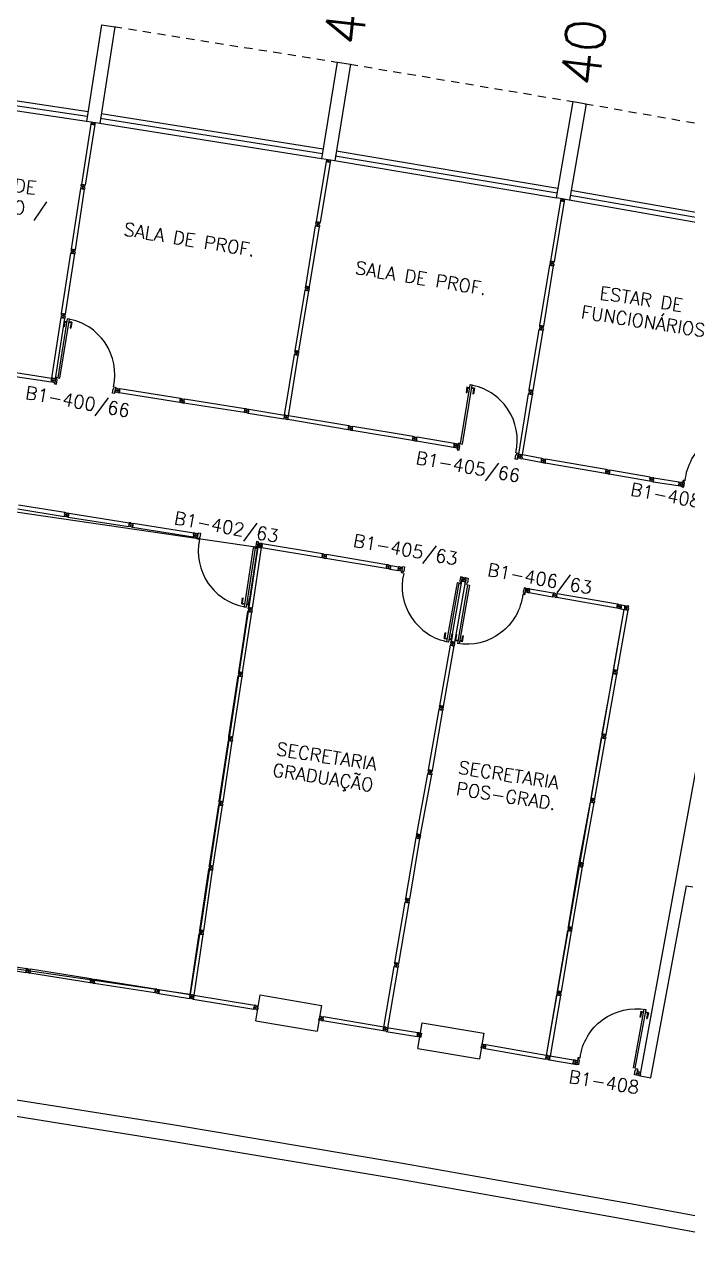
# Model space of a CAD drawing. Header units: millimetres. Extents: x 2757 to 3055, y 1102 to 1216.
# Drawn here: x 2975.42 to 2985.57, y 1182.89 to 1201.83 of the extents above; entities that cross this region are included whole.
import ezdxf

# ---------------------------------------------------------------- set-up
doc = ezdxf.new("R2010")
doc.units = ezdxf.units.MM
doc.linetypes.add('HIDDEN2', pattern=[0.1875, 0.125, -0.0625])
for name, color, linetype in [('ALV', 2, 'Continuous'), ('BANC', 2, 'Continuous'), ('DIV', 2, 'Continuous'), ('ESQ', 1, 'Continuous'), ('ESTR', 3, 'Continuous'), ('NOPILAR1', 2, 'Continuous'), ('PROJ', 1, 'HIDDEN2'), ('TEXTO', 2, 'Continuous'), ('TEXTO-ENDEREÇO', 2, 'Continuous'), ('USO1', 2, 'Continuous')]:
    doc.layers.add(name, color=color, linetype=linetype)
doc.styles.add('1', font='romans.shx')
doc.styles.add('NOPILAR', font='simplex.shx', dxfattribs={"height": 0.6})
doc.styles.add('UNB-100', font='simplex.shx', dxfattribs={"height": 0.2})
doc.styles.add('UNB-100-1', font='simplex.shx', dxfattribs={"height": 0.2})
doc.dimstyles.new('1-600', dxfattribs={"dimtxt": 1.1, "dimasz": 2.5, "dimexe": 2, "dimexo": 4, "dimgap": 0.2, "dimtad": 1, "dimdec": 0, "dimzin": 4, "dimdsep": 46, "dimlunit": 6, "dimtxsty": '1', "dimblk1": 'NONE', "dimblk2": 'NONE', "dimsah": 1, "dimcen": 0, "dimclrd": 2, "dimclre": 2, "dimclrt": 2, "dimadec": 0, "dimazin": 0, "dimtfac": 1, "dimtdec": 0, "dimtmove": 2, "dimatfit": 3, "dimldrblk": 'NONE', "dimfxl": 1, "dimtolj": 1, "dimtzin": 0, "dimarcsym": 0})

# ---------------------------------------------------------------- blocks, each defined once
blk = doc.blocks.new('MTT-SLC')
for p, q in [((-0.008, 0.03), (-0.03, 0.03)), ((-0.03, 0.03), (-0.03, 0.006)), ((-0.0185, 0.006), (-0.03, 0.006)), ((-0.0185, -0.006), (-0.0185, 0.006)), ((-0.008, 0.03), (-0.008, 0.02)), ((-0.008, 0.02), (0.008, 0.02)), ((-0.0051, 0), (0.0051, 0)), ((0, -0.0051), (0, 0.0051)), ((0.008, 0.03), (0.03, 0.03)), ((0.008, 0.03), (0.008, 0.02)), ((0.0205, -0.006), (0.0205, 0.006)), ((0.0205, 0.006), (0.03, 0.006)), ((0.03, 0.006), (0.03, 0.03)), ((-0.03, -0.03), (-0.03, -0.006)), ((-0.0185, -0.006), (-0.03, -0.006)), ((-0.008, -0.03), (-0.03, -0.03)), ((-0.008, -0.02), (0.008, -0.02)), ((-0.008, -0.03), (-0.008, -0.02)), ((0.008, -0.03), (0.008, -0.02)), ((0.008, -0.03), (0.03, -0.03)), ((0.0205, -0.006), (0.03, -0.006)), ((0.03, -0.006), (0.03, -0.03))]:
    blk.add_line(p, q)
blk = doc.blocks.new('DIVINI-SLC')
for p, q in [((-0.005, 0), (0.005, 0)), ((-0.005, 0), (0.005, 0)), ((0.008, 0.02), (0, 0.02)), ((0, 0.001), (0, 0.02)), ((0, -0.005), (0, 0.005)), ((0, -0.005), (0, 0.005)), ((0, -0.02), (0, 0.001)), ((0.008, 0.03), (0.03, 0.03)), ((0.008, 0.03), (0.008, 0.02)), ((0.02, 0.006), (0.03, 0.006)), ((0.02, 0.006), (0.02, -0.006)), ((0.02, -0.006), (0.02, 0.006)), ((0.02, 0.006), (0.03, 0.006)), ((0.02, -0.004), (0.02, 0.004)), ((0.023, 0.006), (0.027, 0.006)), ((0.03, -0.03), (0.03, 0.03)), ((0.03, 0.03), (0.03, -0.03)), ((0.03, 0.03), (0.97, 0.03)), ((0.03, 0.009), (0.03, 0.027)), ((0.03, 0.009), (0.03, 0.027)), ((0.03, -0.005), (0.03, 0.005)), ((0.03, 0.005), (0.03, -0.005)), ((0.97, 0.03), (0.97, -0.03)), ((0.98, 0.006), (0.97, 0.006)), ((0.97, 0.005), (0.97, -0.005)), ((0.98, -0.006), (0.98, 0.006)), ((0.995, 0), (1.005, 0)), ((1.005, 0), (0.995, 0)), ((1, -0.005), (1, 0.005)), ((0, -0.02), (0.008, -0.02)), ((0.008, -0.03), (0.008, -0.02)), ((0.008, -0.03), (0.03, -0.03)), ((0.02, -0.006), (0.03, -0.006)), ((0.02, -0.006), (0.03, -0.006)), ((0.023, -0.006), (0.027, -0.006)), ((0.03, -0.009), (0.03, -0.027)), ((0.03, -0.009), (0.03, -0.027)), ((0.03, -0.03), (0.03, -0.009)), ((0.03, -0.03), (0.97, -0.03)), ((0.98, -0.006), (0.97, -0.006))]:
    blk.add_line(p, q)
blk = doc.blocks.new('DIVMT-SLC')
for p, q in [((-0.03, 0.03), (-0.03, 0.006)), ((-0.008, 0.03), (-0.03, 0.03)), ((-0.0185, 0.006), (-0.03, 0.006)), ((-0.0185, -0.006), (-0.0185, 0.006)), ((-0.008, 0.03), (-0.008, 0.02)), ((-0.008, 0.02), (0.008, 0.02)), ((-0.0051, 0), (0.0051, 0)), ((0.0051, 0), (-0.0051, 0)), ((-0.0051, 0), (0.0051, 0)), ((0, -0.0051), (0, 0.0051)), ((0, 0.0051), (0, -0.0051)), ((0.008, 0.03), (0.008, 0.02)), ((0.008, 0.03), (0.03, 0.03)), ((0.0205, 0.006), (0.03, 0.006)), ((0.0205, -0.006), (0.0205, 0.006)), ((0.0205, 0.006), (0.0205, -0.006)), ((0.0205, 0.006), (0.03, 0.006)), ((0.97, 0.03), (0.03, 0.03)), ((0.03, 0.006), (0.03, 0.03)), ((0.03, -0.03), (0.03, 0.03)), ((0.03, -0.005), (0.03, 0.005)), ((0.97, -0.03), (0.97, 0.03)), ((0.97, 0.03), (0.97, 0.009)), ((0.97, 0.009), (0.97, 0.027)), ((0.9795, 0.006), (0.97, 0.006)), ((0.97, -0.005), (0.97, 0.005)), ((0.9795, 0.006), (0.9795, -0.006)), ((1.0051, 0), (0.9949, 0)), ((1, 0.0051), (1, -0.0051)), ((-0.0185, -0.006), (-0.03, -0.006)), ((-0.03, -0.03), (-0.03, -0.006)), ((-0.008, -0.03), (-0.03, -0.03)), ((-0.008, -0.03), (-0.008, -0.02)), ((-0.008, -0.02), (0.008, -0.02)), ((0.008, -0.03), (0.008, -0.02)), ((0.008, -0.03), (0.03, -0.03)), ((0.0205, -0.006), (0.03, -0.006)), ((0.0205, -0.006), (0.03, -0.006)), ((0.03, -0.006), (0.03, -0.03)), ((0.97, -0.03), (0.03, -0.03)), ((0.9795, -0.006), (0.97, -0.006)), ((0.97, -0.009), (0.97, -0.027))]:
    blk.add_line(p, q)
blk = doc.blocks.new('PDV2E-SLC')
at = {"layer": 'DIV'}
for p, q in [((0.065, 0.05), (0.065, 0.965)), ((0.095, 0.965), (0.065, 0.965)), ((0.095, 0.05), (0.095, 0.965)), ((0.049, 0.05), (0.029, 0.05)), ((0.029, 0.05), (0.029, 0.035)), ((0.029, 0.035), (0.029, -0.035)), ((0.049, 0.02), (0.049, 0.05)), ((0.049, 0.02), (0.059, 0.02)), ((0.059, -0.05), (0.059, 0.02)), ((0.065, 0.05), (0.095, 0.05)), ((0.928, -0.05), (0.928, 0.02)), ((0.938, 0.02), (0.928, 0.02)), ((0.938, 0.05), (0.958, 0.05)), ((0.938, 0.02), (0.938, 0.05)), ((0.958, 0.05), (0.958, 0.035)), ((0.958, 0.035), (0.958, -0.035)), ((0.029, -0.035), (0.029, -0.05)), ((0.029, -0.05), (0.059, -0.05)), ((0.958, -0.05), (0.928, -0.05)), ((0.958, -0.035), (0.958, -0.05))]:
    blk.add_line(p, q, dxfattribs=at)
at = {"layer": 'DIV', "color": 1}
for p, q in [((0.023, 0.925), (0.063, 0.925)), ((0.023, 0.925), (0.023, 0.835)), ((0.033, 0.835), (0.023, 0.835)), ((0.033, 0.915), (0.063, 0.915)), ((0.033, 0.915), (0.033, 0.835)), ((0.138, 0.925), (0.097, 0.925)), ((0.128, 0.915), (0.097, 0.915)), ((0.128, 0.915), (0.128, 0.835)), ((0.128, 0.835), (0.137, 0.835)), ((0.138, 0.925), (0.138, 0.835))]:
    blk.add_line(p, q, dxfattribs=at)
blk.add_arc((0.062, 0.1), 0.865, 356.6786, 90, dxfattribs=at)
blk = doc.blocks.new('DIV-SLC')
for p, q in [((-0.0051, 0), (0.0051, 0)), ((0, -0.0051), (0, 0.0051)), ((0.0205, 0.006), (0.03, 0.006)), ((0.0205, -0.006), (0.0205, 0.006)), ((0.03, 0.03), (0.97, 0.03)), ((0.03, 0.03), (0.03, -0.03)), ((0.03, 0.009), (0.03, 0.027)), ((0.03, 0.005), (0.03, -0.005)), ((0.97, 0.03), (0.97, -0.03)), ((0.9795, 0.006), (0.97, 0.006)), ((0.97, 0.005), (0.97, -0.005)), ((0.9795, -0.006), (0.9795, 0.006)), ((1.0051, 0), (0.9949, 0)), ((0.9949, 0), (1.0051, 0)), ((1, -0.0051), (1, 0.0051)), ((0.0205, -0.006), (0.03, -0.006)), ((0.03, -0.03), (0.03, -0.009)), ((0.03, -0.009), (0.03, -0.027)), ((0.03, -0.03), (0.97, -0.03)), ((0.9795, -0.006), (0.97, -0.006))]:
    blk.add_line(p, q)
blk = doc.blocks.new('MDIVMT-SLC')
for p, q in [((-0.03, 0.03), (-0.03, 0.006)), ((-0.008, 0.03), (-0.03, 0.03)), ((-0.0185, 0.006), (-0.03, 0.006)), ((-0.0185, -0.006), (-0.0185, 0.006)), ((-0.008, 0.03), (-0.008, 0.02)), ((-0.008, 0.02), (0.008, 0.02)), ((-0.0051, 0), (0.0051, 0)), ((-0.0051, 0), (0.0051, 0)), ((0, -0.0051), (0, 0.0051)), ((0, -0.0051), (0, 0.0051)), ((0.008, 0.03), (0.008, 0.02)), ((0.008, 0.03), (0.03, 0.03)), ((0.0205, 0.006), (0.03, 0.006)), ((0.0205, -0.006), (0.0205, 0.006)), ((0.0205, 0.006), (0.03, 0.006)), ((0.0205, -0.006), (0.0205, 0.006)), ((0.03, 0.03), (0.03, -0.03)), ((0.03, 0.03), (0.47, 0.03)), ((0.03, 0.006), (0.03, 0.03)), ((0.03, 0.009), (0.03, 0.027)), ((0.03, 0.005), (0.03, -0.005)), ((0.47, 0.03), (0.47, -0.03)), ((0.4795, 0.006), (0.47, 0.006)), ((0.47, 0.005), (0.47, -0.005)), ((0.4795, -0.006), (0.4795, 0.006)), ((0.4949, 0), (0.5051, 0)), ((0.5051, 0), (0.4949, 0)), ((0.5, -0.0051), (0.5, 0.0051)), ((-0.0185, -0.006), (-0.03, -0.006)), ((-0.03, -0.03), (-0.03, -0.006)), ((-0.008, -0.03), (-0.03, -0.03)), ((-0.008, -0.03), (-0.008, -0.02)), ((-0.008, -0.02), (0.008, -0.02)), ((0.008, -0.03), (0.008, -0.02)), ((0.008, -0.03), (0.03, -0.03)), ((0.0205, -0.006), (0.03, -0.006)), ((0.0205, -0.006), (0.03, -0.006)), ((0.03, -0.006), (0.03, -0.03)), ((0.03, -0.03), (0.03, -0.009)), ((0.03, -0.009), (0.03, -0.027)), ((0.03, -0.03), (0.47, -0.03)), ((0.4795, -0.006), (0.47, -0.006))]:
    blk.add_line(p, q)
blk = doc.blocks.new('*D106')
at = {"layer": 'DEFPOINTS', "color": 0, "transparency": 16777216}
for p in [(2979.009, 1208.038), (2944.069, 1205.583), (2943.954, 1204.088), (2994.816, 1198.615), (2994.524, 1197.144)]:
    blk.add_point(p, dxfattribs=at)
at = {"layer": 'USO1', "color": 2, "lineweight": -2, "transparency": 16777216}
for p, q in [((2944.375, 1209.571), (2944.72, 1214.057)), ((2995.594, 1202.539), (2996.472, 1206.964))]:
    blk.add_line(p, q, dxfattribs=at)
blk.add_arc((2911.153, 776.839), 436.505, 78.78048, 85.60976, dxfattribs=at)
at = {"layer": 'USO1', "color": 2, "transparency": 16777216, "insert": (2970.557, 1210.225), "char_height": 1.1, "attachment_point": 5, "rotation": 352.1951, "style": '1'}
blk.add_mtext('\\A1;Sociologia', dxfattribs=at)
blk = doc.blocks.new('_NONE')
at = {"color": 0, "linetype": 'ByBlock'}
blk.add_circle((0, 0), 0.25, dxfattribs=at)
blk = doc.blocks.new('PILAR-SLC')
blk.add_lwpolyline([(0.2, 0), (0.2, -1.5), (0, -1.5), (0, 0)], close=True)

msp = doc.modelspace()

# ---------------------------------------------------------------- linework, layer by layer
at = {"color": 2}
for p, q in [((2983.429, 1185.997), (2983.439, 1185.996)), ((2983.433, 1185.991), (2983.435, 1186.002)), ((2983.453, 1185.987), (2983.455, 1185.999)), ((2983.453, 1185.987), (2983.463, 1185.986)), ((2983.455, 1185.999), (2983.465, 1185.998)), ((2983.468, 1186.021), (2983.459, 1185.962)), ((2983.459, 1185.962), (2983.462, 1185.983)), ((2983.462, 1185.983), (2983.459, 1185.965)), ((2983.459, 1185.962), (2983.879, 1185.892)), ((2983.464, 1185.997), (2983.463, 1185.987)), ((2983.465, 1186), (2983.468, 1186.018)), ((2983.468, 1186.021), (2983.89, 1185.951))]:
    msp.add_line(p, q, dxfattribs=at)
at = {"layer": 'ALV'}
for p, q in [((2984.852, 1185.715), (2986.677, 1195.731)), ((2985.016, 1185.685), (2985.56, 1188.63)), ((2985.56, 1188.63), (2985.657, 1188.612))]:
    msp.add_line(p, q, dxfattribs=at)
msp.add_lwpolyline([(2964.844, 1195.883), (2978.988, 1193.822), (2978.138, 1188.141), (2977.951, 1186.962), (2964.01, 1188.994), (2964.844, 1195.883)], dxfattribs=at)
at = {"layer": 'BANC'}
for p, q in [((2977.649, 1184.968), (2974.174, 1185.52)), ((2977.61, 1184.721), (2974.135, 1185.273)), ((2981.121, 1184.386), (2977.651, 1184.968)), ((2981.08, 1184.14), (2977.61, 1184.721)), ((2984.588, 1183.775), (2981.123, 1184.386)), ((2984.545, 1183.529), (2981.08, 1184.14)), ((2988.05, 1183.134), (2984.59, 1183.774)), ((2988.004, 1182.888), (2984.545, 1183.529))]:
    msp.add_line(p, q, dxfattribs=at)
at = {"layer": 'DIV'}
for p, q in [((2975.282, 1196.495), (2975.829, 1196.411)), ((2975.273, 1196.435), (2975.821, 1196.352)), ((2975.829, 1196.411), (2975.821, 1196.352)), ((2975.826, 1196.387), (2975.824, 1196.377)), ((2975.833, 1196.374), (2975.824, 1196.376)), ((2975.835, 1196.386), (2975.826, 1196.388)), ((2975.833, 1196.374), (2975.835, 1196.386)), ((2975.85, 1196.378), (2975.86, 1196.377)), ((2975.86, 1196.377), (2975.85, 1196.378)), ((2975.854, 1196.372), (2975.855, 1196.382)), ((2978.793, 1195.942), (2978.789, 1195.918)), ((2978.8, 1195.917), (2978.789, 1195.918)), ((2978.814, 1195.939), (2978.793, 1195.942)), ((2978.814, 1195.939), (2978.813, 1195.929)), ((2978.813, 1195.929), (2978.829, 1195.926)), ((2978.83, 1195.936), (2978.829, 1195.926)), ((2978.83, 1195.936), (2978.852, 1195.933)), ((2978.852, 1195.933), (2978.843, 1195.873)), ((2978.848, 1195.909), (2978.852, 1195.933)), ((2978.849, 1195.912), (2978.852, 1195.93)), ((2978.852, 1195.933), (2979.399, 1195.845)), ((2978.783, 1195.883), (2978.787, 1195.907)), ((2978.805, 1195.879), (2978.783, 1195.883)), ((2978.798, 1195.905), (2978.787, 1195.907)), ((2978.798, 1195.905), (2978.8, 1195.917)), ((2978.805, 1195.879), (2978.807, 1195.889)), ((2978.807, 1195.889), (2978.822, 1195.887)), ((2978.813, 1195.909), (2978.823, 1195.907)), ((2978.813, 1195.909), (2978.823, 1195.907)), ((2978.817, 1195.903), (2978.818, 1195.913)), ((2978.817, 1195.903), (2978.818, 1195.913)), ((2978.821, 1195.877), (2978.822, 1195.887)), ((2978.821, 1195.877), (2978.843, 1195.873)), ((2978.837, 1195.899), (2978.839, 1195.91)), ((2978.837, 1195.899), (2978.839, 1195.91)), ((2978.837, 1195.899), (2978.846, 1195.897)), ((2978.837, 1195.899), (2978.846, 1195.897)), ((2978.839, 1195.91), (2978.848, 1195.909)), ((2978.839, 1195.91), (2978.848, 1195.909)), ((2978.842, 1195.873), (2979.389, 1195.786)), ((2978.846, 1195.897), (2978.843, 1195.873)), ((2978.846, 1195.894), (2978.843, 1195.876)), ((2978.843, 1195.873), (2978.846, 1195.894)), ((2978.848, 1195.908), (2978.846, 1195.898)), ((2981.362, 1195.455), (2981.366, 1195.479)), ((2981.384, 1195.451), (2981.362, 1195.455)), ((2981.377, 1195.477), (2981.366, 1195.479)), ((2981.372, 1195.514), (2981.368, 1195.491)), ((2981.379, 1195.489), (2981.368, 1195.491)), ((2981.393, 1195.511), (2981.372, 1195.514)), ((2981.377, 1195.477), (2981.379, 1195.489)), ((2981.384, 1195.451), (2981.385, 1195.461)), ((2981.385, 1195.461), (2981.401, 1195.459)), ((2981.391, 1195.481), (2981.401, 1195.479)), ((2981.401, 1195.479), (2981.391, 1195.481)), ((2981.391, 1195.481), (2981.401, 1195.479)), ((2981.393, 1195.511), (2981.392, 1195.501)), ((2981.392, 1195.501), (2981.408, 1195.498)), ((2981.396, 1195.475), (2981.397, 1195.485)), ((2981.397, 1195.485), (2981.396, 1195.475)), ((2981.399, 1195.449), (2981.401, 1195.459)), ((2981.399, 1195.449), (2981.421, 1195.445)), ((2981.409, 1195.508), (2981.408, 1195.498)), ((2981.409, 1195.508), (2981.431, 1195.504)), ((2981.416, 1195.47), (2981.418, 1195.482)), ((2981.418, 1195.482), (2981.416, 1195.47)), ((2981.416, 1195.47), (2981.425, 1195.469)), ((2981.416, 1195.47), (2981.425, 1195.469)), ((2981.418, 1195.482), (2981.427, 1195.481)), ((2981.418, 1195.482), (2981.427, 1195.481)), ((2981.421, 1195.445), (2981.431, 1195.504)), ((2981.425, 1195.469), (2981.421, 1195.445)), ((2982.052, 1195.34), (2981.421, 1195.445)), ((2981.425, 1195.47), (2981.427, 1195.48)), ((2981.427, 1195.481), (2981.431, 1195.504)), ((2982.061, 1195.4), (2981.431, 1195.504)), ((2981.993, 1195.35), (2981.992, 1195.35)), ((2981.993, 1195.35), (2981.997, 1195.374)), ((2981.996, 1195.371), (2981.993, 1195.353)), ((2982.014, 1195.347), (2981.993, 1195.35)), ((2982.008, 1195.372), (2981.997, 1195.374)), ((2982.006, 1195.372), (2981.997, 1195.374)), ((2982.003, 1195.41), (2981.999, 1195.386)), ((2982.003, 1195.409), (2981.999, 1195.389)), ((2981.999, 1195.389), (2982.002, 1195.406)), ((2982.01, 1195.384), (2981.999, 1195.386)), ((2982.008, 1195.384), (2981.999, 1195.386)), ((2982.025, 1195.406), (2982.003, 1195.41)), ((2982.008, 1195.372), (2982.01, 1195.384)), ((2982.014, 1195.347), (2982.016, 1195.357)), ((2982.016, 1195.357), (2982.032, 1195.354)), ((2982.022, 1195.376), (2982.032, 1195.374)), ((2982.032, 1195.374), (2982.022, 1195.376)), ((2982.022, 1195.376), (2982.032, 1195.374)), ((2982.032, 1195.374), (2982.022, 1195.376)), ((2982.025, 1195.406), (2982.023, 1195.396)), ((2982.023, 1195.396), (2982.039, 1195.393)), ((2982.026, 1195.37), (2982.028, 1195.38)), ((2982.028, 1195.38), (2982.026, 1195.37)), ((2982.028, 1195.38), (2982.026, 1195.37)), ((2982.03, 1195.344), (2982.032, 1195.354)), ((2982.04, 1195.403), (2982.039, 1195.393)), ((2982.04, 1195.403), (2982.062, 1195.399)), ((2982.046, 1195.365), (2982.048, 1195.377)), ((2982.048, 1195.377), (2982.046, 1195.365)), ((2982.046, 1195.365), (2982.056, 1195.364)), ((2982.046, 1195.365), (2982.056, 1195.364)), ((2982.048, 1195.377), (2982.058, 1195.376)), ((2982.048, 1195.377), (2982.058, 1195.376)), ((2982.056, 1195.364), (2982.052, 1195.34)), ((2982.058, 1195.376), (2982.062, 1195.399)), ((2982.03, 1195.344), (2982.052, 1195.34)), ((2982.979, 1195.184), (2982.983, 1195.207)), ((2982.982, 1195.204), (2982.979, 1195.186)), ((2983, 1195.18), (2982.979, 1195.184)), ((2982.979, 1195.183), (2982.979, 1195.183)), ((2982.994, 1195.205), (2982.983, 1195.207)), ((2982.992, 1195.205), (2982.983, 1195.207)), ((2982.989, 1195.243), (2982.985, 1195.219)), ((2982.989, 1195.242), (2982.985, 1195.222)), ((2982.985, 1195.222), (2982.988, 1195.239)), ((2982.996, 1195.217), (2982.985, 1195.219)), ((2982.994, 1195.217), (2982.985, 1195.219)), ((2983.011, 1195.239), (2982.989, 1195.243)), ((2982.994, 1195.205), (2982.996, 1195.217)), ((2983, 1195.18), (2983.002, 1195.19)), ((2983.002, 1195.19), (2983.018, 1195.187)), ((2983.008, 1195.209), (2983.018, 1195.207)), ((2983.018, 1195.207), (2983.008, 1195.209)), ((2983.008, 1195.209), (2983.018, 1195.207)), ((2983.018, 1195.207), (2983.008, 1195.209)), ((2983.011, 1195.239), (2983.009, 1195.229)), ((2983.009, 1195.229), (2983.025, 1195.226)), ((2983.013, 1195.203), (2983.014, 1195.213)), ((2983.014, 1195.213), (2983.013, 1195.203)), ((2983.014, 1195.213), (2983.013, 1195.203)), ((2983.016, 1195.177), (2983.018, 1195.187)), ((2983.016, 1195.177), (2983.038, 1195.173)), ((2983.026, 1195.236), (2983.025, 1195.226)), ((2983.026, 1195.236), (2983.048, 1195.232)), ((2983.033, 1195.198), (2983.035, 1195.21)), ((2983.035, 1195.21), (2983.033, 1195.198)), ((2983.033, 1195.198), (2983.042, 1195.197)), ((2983.033, 1195.198), (2983.042, 1195.197)), ((2983.035, 1195.21), (2983.044, 1195.209)), ((2983.035, 1195.21), (2983.044, 1195.209)), ((2983.042, 1195.197), (2983.038, 1195.173)), ((2983.333, 1195.119), (2983.038, 1195.173)), ((2983.044, 1195.209), (2983.048, 1195.232)), ((2983.344, 1195.178), (2983.048, 1195.234)), ((2983.333, 1195.119), (2983.344, 1195.178)), ((2983.344, 1195.178), (2983.34, 1195.157)), ((2983.34, 1195.157), (2983.343, 1195.175)), ((2983.337, 1195.14), (2983.334, 1195.122)), ((2983.347, 1195.141), (2983.337, 1195.143)), ((2983.338, 1195.144), (2983.339, 1195.154)), ((2983.349, 1195.153), (2983.339, 1195.155)), ((2983.349, 1195.153), (2983.347, 1195.141)), ((2983.373, 1195.143), (2983.363, 1195.144)), ((2983.369, 1195.148), (2983.367, 1195.138)), ((2984.319, 1194.95), (2984.323, 1194.973)), ((2984.334, 1194.971), (2984.323, 1194.973)), ((2984.329, 1195.009), (2984.325, 1194.985)), ((2984.336, 1194.983), (2984.325, 1194.985)), ((2984.351, 1195.005), (2984.329, 1195.009)), ((2984.334, 1194.971), (2984.336, 1194.983)), ((2984.348, 1194.975), (2984.358, 1194.973)), ((2984.358, 1194.973), (2984.348, 1194.975)), ((2984.348, 1194.975), (2984.358, 1194.973)), ((2984.351, 1195.005), (2984.349, 1194.995)), ((2984.349, 1194.995), (2984.365, 1194.992)), ((2984.354, 1194.979), (2984.353, 1194.969)), ((2984.353, 1194.969), (2984.354, 1194.979)), ((2984.367, 1195.002), (2984.365, 1194.992)), ((2984.367, 1195.002), (2984.388, 1194.998)), ((2984.375, 1194.976), (2984.373, 1194.964)), ((2984.373, 1194.964), (2984.375, 1194.976)), ((2984.375, 1194.976), (2984.384, 1194.974)), ((2984.375, 1194.976), (2984.384, 1194.974)), ((2984.378, 1194.939), (2984.388, 1194.998)), ((2984.382, 1194.964), (2984.384, 1194.973)), ((2984.384, 1194.974), (2984.388, 1194.998)), ((2985.003, 1194.892), (2984.388, 1194.998)), ((2984.34, 1194.946), (2984.319, 1194.95)), ((2984.34, 1194.946), (2984.342, 1194.956)), ((2984.342, 1194.956), (2984.358, 1194.953)), ((2984.356, 1194.943), (2984.358, 1194.953)), ((2984.356, 1194.943), (2984.378, 1194.939)), ((2984.373, 1194.964), (2984.382, 1194.963)), ((2984.373, 1194.964), (2984.382, 1194.963)), ((2984.382, 1194.963), (2984.378, 1194.939)), ((2984.993, 1194.833), (2984.378, 1194.939)), ((2985.003, 1194.892), (2984.993, 1194.833)), ((2985.052, 1194.823), (2985.435, 1194.763)), ((2985.061, 1194.883), (2985.445, 1194.822)), ((2976.026, 1194.315), (2976.022, 1194.292)), ((2976.044, 1194.288), (2976.022, 1194.292)), ((2976.026, 1194.313), (2976.023, 1194.295)), ((2976.035, 1194.314), (2976.026, 1194.315)), ((2976.035, 1194.314), (2976.026, 1194.315)), ((2976.032, 1194.351), (2976.028, 1194.33)), ((2976.028, 1194.327), (2976.031, 1194.348)), ((2976.037, 1194.326), (2976.028, 1194.327)), ((2976.037, 1194.326), (2976.028, 1194.327)), ((2976.053, 1194.348), (2976.032, 1194.351)), ((2976.037, 1194.326), (2976.035, 1194.314)), ((2976.037, 1194.326), (2976.035, 1194.314)), ((2976.044, 1194.288), (2976.046, 1194.298)), ((2976.061, 1194.296), (2976.046, 1194.298)), ((2976.053, 1194.348), (2976.052, 1194.338)), ((2976.068, 1194.335), (2976.052, 1194.338)), ((2976.062, 1194.316), (2976.052, 1194.318)), ((2976.062, 1194.316), (2976.052, 1194.318)), ((2976.057, 1194.322), (2976.056, 1194.312)), ((2976.057, 1194.322), (2976.056, 1194.312)), ((2976.06, 1194.286), (2976.061, 1194.296)), ((2976.06, 1194.286), (2976.082, 1194.282)), ((2976.069, 1194.345), (2976.068, 1194.335)), ((2976.069, 1194.345), (2976.091, 1194.342)), ((2976.076, 1194.32), (2976.074, 1194.308)), ((2976.074, 1194.308), (2976.085, 1194.306)), ((2976.076, 1194.32), (2976.087, 1194.318)), ((2976.082, 1194.282), (2976.085, 1194.306)), ((2976.091, 1194.342), (2976.087, 1194.318)), ((2978.989, 1193.844), (2978.985, 1193.822)), ((2978.989, 1193.844), (2978.999, 1193.842)), ((2978.991, 1193.86), (2978.995, 1193.881)), ((2978.991, 1193.86), (2979.001, 1193.858)), ((2978.995, 1193.881), (2979.019, 1193.878)), ((2979.001, 1193.858), (2978.999, 1193.842)), ((2979.025, 1193.846), (2979.015, 1193.848)), ((2979.015, 1193.848), (2979.025, 1193.846)), ((2979.015, 1193.848), (2979.025, 1193.846)), ((2979.025, 1193.846), (2979.015, 1193.848)), ((2979.015, 1193.848), (2979.025, 1193.846)), ((2979.025, 1193.846), (2979.015, 1193.848)), ((2979.017, 1193.866), (2979.019, 1193.878)), ((2979.017, 1193.866), (2979.029, 1193.864)), ((2979.021, 1193.852), (2979.019, 1193.842)), ((2979.02, 1193.852), (2979.019, 1193.842)), ((2979.021, 1193.852), (2979.019, 1193.842)), ((2979.019, 1193.842), (2979.021, 1193.852)), ((2979.021, 1193.852), (2979.019, 1193.842)), ((2979.029, 1193.864), (2979.03, 1193.876)), ((2979.054, 1193.872), (2979.03, 1193.876)), ((2979.041, 1193.852), (2979.038, 1193.836)), ((2979.048, 1193.834), (2979.038, 1193.836)), ((2979.051, 1193.85), (2979.041, 1193.852)), ((2979.044, 1193.809), (2979.054, 1193.868)), ((2979.048, 1193.834), (2979.045, 1193.813)), ((2979.048, 1193.833), (2979.05, 1193.843)), ((2979.059, 1193.843), (2979.05, 1193.844)), ((2979.051, 1193.85), (2979.054, 1193.872)), ((2979.059, 1193.843), (2979.057, 1193.831)), ((2979.009, 1193.818), (2978.985, 1193.822)), ((2978.985, 1193.822), (2979.045, 1193.813)), ((2979.011, 1193.828), (2979.009, 1193.818)), ((2979.011, 1193.828), (2979.009, 1193.818)), ((2979.01, 1193.818), (2979.02, 1193.817)), ((2979.011, 1193.828), (2979.022, 1193.826)), ((2979.022, 1193.826), (2979.011, 1193.828)), ((2979.022, 1193.826), (2979.021, 1193.816)), ((2979.022, 1193.826), (2979.021, 1193.816)), ((2979.021, 1193.816), (2979.045, 1193.813)), ((2979.057, 1193.831), (2979.048, 1193.832)), ((2980.959, 1193.492), (2980.963, 1193.516)), ((2980.981, 1193.488), (2980.959, 1193.492)), ((2980.975, 1193.514), (2980.963, 1193.516)), ((2980.969, 1193.551), (2980.965, 1193.528)), ((2980.977, 1193.526), (2980.965, 1193.528)), ((2980.991, 1193.548), (2980.969, 1193.551)), ((2980.977, 1193.526), (2980.975, 1193.514)), ((2980.981, 1193.488), (2980.983, 1193.498)), ((2980.983, 1193.498), (2980.998, 1193.496)), ((2980.991, 1193.548), (2980.989, 1193.538)), ((2980.989, 1193.538), (2981.005, 1193.535)), ((2980.989, 1193.517), (2980.999, 1193.516)), ((2980.989, 1193.517), (2980.999, 1193.516)), ((2980.995, 1193.522), (2980.993, 1193.512)), ((2980.995, 1193.522), (2980.993, 1193.512)), ((2980.997, 1193.486), (2980.998, 1193.496)), ((2980.997, 1193.486), (2981.018, 1193.482)), ((2981.007, 1193.545), (2981.005, 1193.535)), ((2981.007, 1193.545), (2981.028, 1193.541)), ((2981.015, 1193.519), (2981.013, 1193.507)), ((2981.015, 1193.519), (2981.013, 1193.507)), ((2981.013, 1193.507), (2981.022, 1193.506)), ((2981.013, 1193.507), (2981.022, 1193.506)), ((2981.015, 1193.519), (2981.024, 1193.518)), ((2981.015, 1193.519), (2981.024, 1193.518)), ((2981.018, 1193.482), (2981.028, 1193.541)), ((2981.022, 1193.506), (2981.018, 1193.482)), ((2981.018, 1193.482), (2981.14, 1193.462)), ((2981.022, 1193.503), (2981.019, 1193.485)), ((2981.023, 1193.507), (2981.024, 1193.517)), ((2981.024, 1193.518), (2981.028, 1193.541)), ((2981.028, 1193.541), (2981.025, 1193.521)), ((2981.025, 1193.521), (2981.028, 1193.538)), ((2981.028, 1193.541), (2981.15, 1193.521)), ((2981.14, 1193.462), (2981.15, 1193.521)), ((2981.14, 1193.462), (2981.144, 1193.485)), ((2981.162, 1193.458), (2981.14, 1193.462)), ((2981.144, 1193.486), (2981.146, 1193.496)), ((2981.153, 1193.484), (2981.144, 1193.485)), ((2981.155, 1193.483), (2981.144, 1193.485)), ((2981.15, 1193.521), (2981.146, 1193.497)), ((2981.155, 1193.496), (2981.146, 1193.497)), ((2981.157, 1193.495), (2981.146, 1193.497)), ((2981.171, 1193.517), (2981.15, 1193.521)), ((2981.155, 1193.496), (2981.153, 1193.484)), ((2981.157, 1193.495), (2981.155, 1193.483)), ((2981.162, 1193.458), (2981.163, 1193.468)), ((2981.163, 1193.468), (2981.179, 1193.465)), ((2981.179, 1193.485), (2981.169, 1193.487)), ((2981.169, 1193.487), (2981.179, 1193.485)), ((2981.169, 1193.487), (2981.179, 1193.485)), ((2981.171, 1193.517), (2981.17, 1193.507)), ((2981.17, 1193.507), (2981.186, 1193.505)), ((2981.175, 1193.491), (2981.174, 1193.481)), ((2981.175, 1193.491), (2981.174, 1193.481)), ((2981.177, 1193.455), (2981.179, 1193.465)), ((2981.177, 1193.455), (2981.199, 1193.452)), ((2981.187, 1193.514), (2981.186, 1193.505)), ((2981.187, 1193.514), (2981.209, 1193.511)), ((2981.196, 1193.489), (2981.194, 1193.477)), ((2981.194, 1193.477), (2981.203, 1193.475)), ((2981.196, 1193.489), (2981.205, 1193.487)), ((2981.203, 1193.475), (2981.199, 1193.452)), ((2981.205, 1193.487), (2981.209, 1193.511)), ((2983.097, 1193.155), (2983.093, 1193.133)), ((2983.093, 1193.133), (2983.152, 1193.123)), ((2983.117, 1193.129), (2983.093, 1193.133)), ((2983.097, 1193.155), (2983.107, 1193.153)), ((2983.099, 1193.17), (2983.103, 1193.192)), ((2983.099, 1193.17), (2983.109, 1193.169)), ((2983.103, 1193.192), (2983.127, 1193.188)), ((2983.109, 1193.169), (2983.107, 1193.153)), ((2983.118, 1193.138), (2983.117, 1193.129)), ((2983.118, 1193.138), (2983.117, 1193.129)), ((2983.13, 1193.136), (2983.118, 1193.138)), ((2983.118, 1193.138), (2983.13, 1193.136)), ((2983.118, 1193.129), (2983.128, 1193.127)), ((2983.133, 1193.157), (2983.123, 1193.158)), ((2983.123, 1193.158), (2983.133, 1193.157)), ((2983.125, 1193.177), (2983.127, 1193.188)), ((2983.125, 1193.177), (2983.137, 1193.175)), ((2983.129, 1193.162), (2983.127, 1193.152)), ((2983.127, 1193.152), (2983.129, 1193.162)), ((2983.129, 1193.162), (2983.127, 1193.152)), ((2983.13, 1193.136), (2983.129, 1193.127)), ((2983.13, 1193.136), (2983.129, 1193.127)), ((2983.129, 1193.127), (2983.152, 1193.123)), ((2983.137, 1193.175), (2983.139, 1193.186)), ((2983.162, 1193.182), (2983.139, 1193.186)), ((2983.149, 1193.162), (2983.146, 1193.146)), ((2983.156, 1193.144), (2983.146, 1193.146)), ((2983.159, 1193.16), (2983.149, 1193.162)), ((2983.156, 1193.144), (2983.152, 1193.123)), ((2983.152, 1193.123), (2983.509, 1193.059)), ((2983.159, 1193.16), (2983.162, 1193.182)), ((2983.162, 1193.182), (2983.52, 1193.118)), ((2983.52, 1193.118), (2983.509, 1193.059)), ((2983.516, 1193.094), (2983.514, 1193.084)), ((2983.523, 1193.081), (2983.514, 1193.083)), ((2983.525, 1193.093), (2983.516, 1193.095)), ((2983.523, 1193.081), (2983.525, 1193.093)), ((2983.539, 1193.084), (2983.549, 1193.083)), ((2983.549, 1193.083), (2983.539, 1193.084)), ((2983.543, 1193.078), (2983.545, 1193.089)), ((2984.494, 1192.885), (2984.498, 1192.909)), ((2984.51, 1192.907), (2984.498, 1192.909)), ((2984.504, 1192.945), (2984.5, 1192.921)), ((2984.512, 1192.919), (2984.5, 1192.921)), ((2984.526, 1192.941), (2984.504, 1192.945)), ((2984.51, 1192.907), (2984.512, 1192.919)), ((2984.516, 1192.882), (2984.518, 1192.892)), ((2984.518, 1192.892), (2984.534, 1192.889)), ((2984.526, 1192.941), (2984.524, 1192.931)), ((2984.524, 1192.931), (2984.54, 1192.928)), ((2984.524, 1192.911), (2984.534, 1192.909)), ((2984.524, 1192.911), (2984.534, 1192.909)), ((2984.528, 1192.905), (2984.53, 1192.915)), ((2984.528, 1192.905), (2984.53, 1192.915)), ((2984.532, 1192.879), (2984.534, 1192.889)), ((2984.542, 1192.938), (2984.54, 1192.928)), ((2984.542, 1192.938), (2984.564, 1192.935)), ((2984.548, 1192.901), (2984.55, 1192.913)), ((2984.548, 1192.901), (2984.55, 1192.913)), ((2984.548, 1192.901), (2984.558, 1192.899)), ((2984.548, 1192.901), (2984.558, 1192.899)), ((2984.55, 1192.913), (2984.56, 1192.911)), ((2984.55, 1192.913), (2984.56, 1192.911)), ((2984.564, 1192.935), (2984.554, 1192.875)), ((2984.558, 1192.899), (2984.554, 1192.875)), ((2984.557, 1192.896), (2984.554, 1192.878)), ((2984.554, 1192.875), (2984.557, 1192.896)), ((2984.559, 1192.91), (2984.558, 1192.9)), ((2984.56, 1192.911), (2984.564, 1192.935)), ((2984.56, 1192.914), (2984.563, 1192.932)), ((2984.564, 1192.935), (2984.618, 1192.925)), ((2984.618, 1192.925), (2984.608, 1192.866)), ((2984.614, 1192.901), (2984.612, 1192.891)), ((2984.622, 1192.888), (2984.612, 1192.89)), ((2984.624, 1192.9), (2984.614, 1192.902)), ((2984.622, 1192.888), (2984.624, 1192.9)), ((2984.648, 1192.89), (2984.638, 1192.892)), ((2984.638, 1192.892), (2984.648, 1192.89)), ((2984.642, 1192.886), (2984.644, 1192.896)), ((2984.516, 1192.882), (2984.494, 1192.885)), ((2984.532, 1192.879), (2984.554, 1192.875)), ((2984.554, 1192.875), (2984.608, 1192.866)), ((2978.548, 1190.916), (2978.54, 1190.857)), ((2978.545, 1190.891), (2978.543, 1190.881)), ((2978.553, 1190.879), (2978.543, 1190.88)), ((2978.554, 1190.891), (2978.545, 1190.892)), ((2978.551, 1190.886), (2978.561, 1190.884)), ((2978.561, 1190.884), (2978.551, 1190.886)), ((2978.553, 1190.879), (2978.554, 1190.891)), ((2978.556, 1190.88), (2978.557, 1190.89)), ((2981.426, 1189.422), (2981.416, 1189.363)), ((2981.416, 1189.363), (2981.42, 1189.387)), ((2981.437, 1189.359), (2981.416, 1189.363)), ((2981.422, 1189.397), (2981.42, 1189.387)), ((2981.431, 1189.385), (2981.42, 1189.387)), ((2981.429, 1189.385), (2981.42, 1189.386)), ((2981.426, 1189.422), (2981.422, 1189.398)), ((2981.433, 1189.396), (2981.422, 1189.398)), ((2981.431, 1189.397), (2981.422, 1189.398)), ((2981.448, 1189.418), (2981.426, 1189.422)), ((2981.429, 1189.385), (2981.431, 1189.397)), ((2981.431, 1189.385), (2981.433, 1189.396)), ((2981.437, 1189.359), (2981.439, 1189.369)), ((2981.439, 1189.369), (2981.455, 1189.366)), ((2981.445, 1189.388), (2981.455, 1189.386)), ((2981.455, 1189.386), (2981.445, 1189.388)), ((2981.445, 1189.388), (2981.455, 1189.386)), ((2981.445, 1189.388), (2981.455, 1189.386)), ((2981.448, 1189.418), (2981.446, 1189.408)), ((2981.446, 1189.408), (2981.462, 1189.406)), ((2981.449, 1189.382), (2981.451, 1189.392)), ((2981.45, 1189.382), (2981.451, 1189.392)), ((2981.45, 1189.382), (2981.451, 1189.392)), ((2981.453, 1189.356), (2981.455, 1189.366)), ((2981.453, 1189.356), (2981.475, 1189.353)), ((2981.463, 1189.416), (2981.462, 1189.406)), ((2981.463, 1189.416), (2981.485, 1189.412)), ((2981.47, 1189.378), (2981.472, 1189.39)), ((2981.47, 1189.378), (2981.472, 1189.39)), ((2981.47, 1189.378), (2981.479, 1189.376)), ((2981.47, 1189.378), (2981.479, 1189.376)), ((2981.472, 1189.39), (2981.481, 1189.388)), ((2981.472, 1189.39), (2981.481, 1189.388)), ((2981.485, 1189.412), (2981.475, 1189.353)), ((2981.479, 1189.376), (2981.475, 1189.353)), ((2981.478, 1189.373), (2981.475, 1189.356)), ((2981.475, 1189.353), (2981.478, 1189.373)), ((2981.481, 1189.387), (2981.479, 1189.377)), ((2981.481, 1189.388), (2981.485, 1189.412)), ((2981.481, 1189.391), (2981.485, 1189.409)), ((2983.918, 1188.988), (2983.908, 1188.929)), ((2983.908, 1188.929), (2983.912, 1188.953)), ((2983.93, 1188.925), (2983.908, 1188.929)), ((2983.914, 1188.963), (2983.912, 1188.953)), ((2983.924, 1188.951), (2983.912, 1188.953)), ((2983.922, 1188.951), (2983.912, 1188.953)), ((2983.919, 1188.988), (2983.914, 1188.965)), ((2983.926, 1188.963), (2983.914, 1188.965)), ((2983.924, 1188.963), (2983.914, 1188.964)), ((2983.94, 1188.984), (2983.919, 1188.988)), ((2983.922, 1188.951), (2983.924, 1188.963)), ((2983.924, 1188.951), (2983.926, 1188.963)), ((2983.93, 1188.925), (2983.932, 1188.935)), ((2983.932, 1188.935), (2983.947, 1188.932)), ((2983.94, 1188.984), (2983.938, 1188.975)), ((2983.938, 1188.975), (2983.954, 1188.972)), ((2983.938, 1188.954), (2983.948, 1188.953)), ((2983.948, 1188.952), (2983.938, 1188.954)), ((2983.938, 1188.954), (2983.948, 1188.952)), ((2983.938, 1188.954), (2983.948, 1188.953)), ((2983.942, 1188.949), (2983.944, 1188.959)), ((2983.942, 1188.949), (2983.944, 1188.959)), ((2983.942, 1188.948), (2983.944, 1188.958)), ((2983.946, 1188.923), (2983.947, 1188.932)), ((2983.946, 1188.923), (2983.967, 1188.919)), ((2983.956, 1188.982), (2983.954, 1188.972)), ((2983.956, 1188.982), (2983.978, 1188.978)), ((2983.962, 1188.944), (2983.964, 1188.956)), ((2983.962, 1188.944), (2983.964, 1188.956)), ((2983.962, 1188.944), (2983.971, 1188.942)), ((2983.962, 1188.944), (2983.971, 1188.942)), ((2983.964, 1188.956), (2983.974, 1188.954)), ((2983.964, 1188.956), (2983.974, 1188.954)), ((2983.978, 1188.978), (2983.967, 1188.919)), ((2983.971, 1188.942), (2983.967, 1188.919)), ((2983.967, 1188.919), (2983.971, 1188.94)), ((2983.971, 1188.94), (2983.968, 1188.922)), ((2983.973, 1188.953), (2983.972, 1188.943)), ((2983.974, 1188.954), (2983.978, 1188.978)), ((2983.974, 1188.957), (2983.977, 1188.975)), ((2977.42, 1187.046), (2977.416, 1187.022)), ((2977.427, 1187.02), (2977.416, 1187.022)), ((2977.441, 1187.043), (2977.42, 1187.046)), ((2977.425, 1187.009), (2977.427, 1187.02)), ((2977.441, 1187.043), (2977.44, 1187.033)), ((2977.44, 1187.033), (2977.456, 1187.03)), ((2977.444, 1187.007), (2977.445, 1187.017)), ((2977.444, 1187.007), (2977.445, 1187.017)), ((2977.457, 1187.04), (2977.456, 1187.03)), ((2977.457, 1187.04), (2977.479, 1187.037)), ((2977.479, 1187.037), (2977.47, 1186.977)), ((2977.475, 1187.013), (2977.479, 1187.037)), ((2977.476, 1187.016), (2977.478, 1187.034)), ((2977.479, 1187.037), (2977.951, 1186.962)), ((2977.41, 1186.987), (2977.414, 1187.01)), ((2977.432, 1186.983), (2977.41, 1186.987)), ((2977.425, 1187.009), (2977.414, 1187.01)), ((2977.432, 1186.983), (2977.434, 1186.993)), ((2977.434, 1186.993), (2977.449, 1186.991)), ((2977.44, 1187.012), (2977.45, 1187.011)), ((2977.44, 1187.012), (2977.45, 1187.011)), ((2977.448, 1186.981), (2977.449, 1186.991)), ((2977.448, 1186.981), (2977.47, 1186.977)), ((2977.464, 1187.003), (2977.466, 1187.014)), ((2977.464, 1187.003), (2977.466, 1187.014)), ((2977.464, 1187.003), (2977.473, 1187.001)), ((2977.464, 1187.003), (2977.473, 1187.001)), ((2977.466, 1187.014), (2977.475, 1187.013)), ((2977.466, 1187.014), (2977.475, 1187.013)), ((2977.473, 1187.001), (2977.47, 1186.977)), ((2977.473, 1186.998), (2977.47, 1186.98)), ((2977.47, 1186.977), (2977.473, 1186.998)), ((2977.47, 1186.977), (2977.942, 1186.903)), ((2977.475, 1187.012), (2977.473, 1187.002)), ((2977.951, 1186.962), (2977.942, 1186.903)), ((2977.948, 1186.937), (2977.946, 1186.927)), ((2977.955, 1186.925), (2977.946, 1186.926)), ((2977.957, 1186.937), (2977.948, 1186.938)), ((2977.955, 1186.925), (2977.957, 1186.937)), ((2977.971, 1186.928), (2977.982, 1186.927)), ((2977.982, 1186.927), (2977.971, 1186.928)), ((2977.976, 1186.923), (2977.977, 1186.933)), ((2978.958, 1186.56), (2979.024, 1186.955)), ((2979.024, 1186.955), (2979.966, 1186.796)), ((2979.966, 1186.796), (2979.899, 1186.402)), ((2978.958, 1186.56), (2979.899, 1186.402)), ((2980.924, 1186.464), (2980.92, 1186.44)), ((2980.945, 1186.46), (2980.924, 1186.464)), ((2980.945, 1186.46), (2980.944, 1186.45)), ((2980.944, 1186.45), (2980.959, 1186.448)), ((2980.961, 1186.457), (2980.959, 1186.448)), ((2980.961, 1186.457), (2980.983, 1186.454)), ((2980.969, 1186.456), (2981.441, 1186.378)), ((2980.983, 1186.454), (2980.973, 1186.395)), ((2980.979, 1186.43), (2980.983, 1186.454)), ((2980.979, 1186.433), (2980.982, 1186.451)), ((2981.445, 1186.136), (2981.511, 1186.53)), ((2981.511, 1186.53), (2982.453, 1186.372)), ((2980.914, 1186.404), (2980.918, 1186.428)), ((2980.935, 1186.401), (2980.914, 1186.404)), ((2980.929, 1186.426), (2980.918, 1186.428)), ((2980.931, 1186.438), (2980.92, 1186.44)), ((2980.929, 1186.426), (2980.931, 1186.438)), ((2980.935, 1186.401), (2980.937, 1186.411)), ((2980.937, 1186.411), (2980.953, 1186.408)), ((2980.943, 1186.43), (2980.953, 1186.428)), ((2980.943, 1186.43), (2980.953, 1186.428)), ((2980.947, 1186.424), (2980.949, 1186.434)), ((2980.947, 1186.424), (2980.949, 1186.434)), ((2980.951, 1186.398), (2980.953, 1186.408)), ((2980.951, 1186.398), (2980.973, 1186.395)), ((2980.959, 1186.397), (2981.431, 1186.318)), ((2980.968, 1186.42), (2980.969, 1186.432)), ((2980.968, 1186.42), (2980.969, 1186.432)), ((2980.968, 1186.42), (2980.977, 1186.418)), ((2980.968, 1186.42), (2980.977, 1186.418)), ((2980.969, 1186.432), (2980.979, 1186.43)), ((2980.969, 1186.432), (2980.979, 1186.43)), ((2980.977, 1186.418), (2980.973, 1186.395)), ((2980.976, 1186.415), (2980.973, 1186.398)), ((2980.973, 1186.395), (2980.976, 1186.415)), ((2980.979, 1186.429), (2980.977, 1186.419)), ((2981.441, 1186.378), (2981.431, 1186.318)), ((2981.436, 1186.353), (2981.435, 1186.343)), ((2981.444, 1186.34), (2981.435, 1186.342)), ((2981.446, 1186.352), (2981.437, 1186.354)), ((2981.444, 1186.34), (2981.446, 1186.352)), ((2981.46, 1186.344), (2981.47, 1186.342)), ((2981.47, 1186.342), (2981.46, 1186.344)), ((2981.464, 1186.338), (2981.466, 1186.348)), ((2982.453, 1186.372), (2982.386, 1185.978)), ((2981.445, 1186.136), (2982.386, 1185.978)), ((2984.852, 1185.715), (2985.016, 1185.685))]:
    msp.add_line(p, q, dxfattribs=at)
at = {"layer": 'ESQ'}
for p, q in [((2976.365, 1200.346), (2972.955, 1200.858)), ((2976.376, 1200.42), (2972.967, 1200.932)), ((2976.388, 1200.494), (2972.978, 1201.006)), ((2979.992, 1199.923), (2976.586, 1200.464)), ((2979.968, 1199.775), (2976.563, 1200.315)), ((2979.98, 1199.849), (2976.575, 1200.389)), ((2983.567, 1199.172), (2980.166, 1199.742)), ((2983.579, 1199.246), (2980.178, 1199.816)), ((2983.591, 1199.32), (2980.191, 1199.89)), ((2987.159, 1198.54), (2983.764, 1199.139)), ((2987.172, 1198.614), (2983.777, 1199.212)), ((2987.185, 1198.688), (2983.79, 1199.286))]:
    msp.add_line(p, q, dxfattribs=at)
at = {"layer": 'PROJ'}
for p, q in [((2976.783, 1201.799), (2980.202, 1201.256)), ((2980.399, 1201.224), (2983.812, 1200.652)), ((2984.009, 1200.618), (2987.417, 1200.018))]:
    msp.add_line(p, q, dxfattribs=at)
at = {"layer": 'TEXTO-ENDEREÇO'}
for p, q in [((2975.31, 1194.407), (2976.022, 1194.292)), ((2976.032, 1194.351), (2975.319, 1194.466)), ((2983.416, 1186.03), (2984.608, 1192.866)), ((2983.89, 1185.951), (2983.879, 1185.892))]:
    msp.add_line(p, q, dxfattribs=at)

# ---------------------------------------------------------------- block references
at = {"layer": 'DIV'}
for name, p, rotation in [('DIVINI-SLC', (2976.464, 1200.331), 261.1195612844104), ('DIVINI-SLC', (2980.074, 1199.758), 260.5226791563679), ('DIVMT-SLC', (2976.309, 1199.343), 261.3710004831596), ('DIVINI-SLC', (2983.664, 1199.156), 260.5226791563679), ('DIVMT-SLC', (2979.909, 1198.771), 260.7741183551171), ('DIVMT-SLC', (2976.159, 1198.354), 261.2420750843118), ('DIVMT-SLC', (2983.499, 1198.169), 260.7741183551171), ('DIVMT-SLC', (2979.749, 1197.784), 260.6451929562693), ('DIVMT-SLC', (2976.007, 1197.366), 261.2520656459456), ('PDV2E-SLC', (2975.855, 1196.377), 350.808864157612), ('DIVMT-SLC', (2983.339, 1197.182), 260.6451929562693), ('DIVMT-SLC', (2979.586, 1196.797), 260.6551835179031), ('MTT-SLC', (2975.855, 1196.377), 171.3305161618168), ('PDV2E-SLC', (2982.026, 1195.366), 350.808864157612), ('DIVMT-SLC', (2976.842, 1196.22), 350.9609420522281), ('DIVMT-SLC', (2983.176, 1196.196), 260.6551835179031), ('DIVMT-SLC', (2977.83, 1196.063), 351.0446800657282), ('DIVMT-SLC', (2979.424, 1195.811), 350.4731420522281), ('DIVMT-SLC', (2980.41, 1195.645), 350.4731420522281), ('DIVMT-SLC', (2983.368, 1195.143), 350.2369517227349), ('MTT-SLC', (2985.028, 1194.857), 259.9512612981195), ('MTT-SLC', (2985.47, 1194.787), 259.9512612981195), ('DIVMT-SLC', (2977.044, 1194.16), 171.0093903085823), ('DIVMT-SLC', (2978.032, 1194.004), 170.999892230336), ('PDV2E-SLC', (2979.019, 1193.846), 171.3360733342562), ('DIVMT-SLC', (2979.023, 1193.849), 261.403320633015), ('PDV2E-SLC', (2982.146, 1193.306), 169.9334117681322), ('DIVMT-SLC', (2982.151, 1193.325), 259.933411768152), ('DIVMT-SLC', (2983.544, 1193.082), 350.1696081771283), ('DIVMT-SLC', (2978.873, 1192.86), 261.403320633015), ('DIVMT-SLC', (2984.643, 1192.891), 259.933411768152), ('DIVMT-SLC', (2981.977, 1192.34), 259.933411768152), ('DIVMT-SLC', (2984.47, 1191.907), 259.933411768152), ('DIVMT-SLC', (2978.724, 1191.871), 261.2597473266692), ('MTT-SLC', (2978.724, 1191.871), 261.4341838325179), ('DIVMT-SLC', (2981.803, 1191.356), 260.1116127864417), ('DIVMT-SLC', (2978.573, 1190.882), 261.403320633015), ('MTT-SLC', (2978.573, 1190.882), 261.3275152899455), ('DIVMT-SLC', (2984.295, 1190.922), 260.1116127864417), ('DIVMT-SLC', (2981.631, 1190.371), 259.5992081530691), ('DIVMT-SLC', (2978.424, 1189.894), 261.2597473266692), ('MTT-SLC', (2978.424, 1189.894), 261.4341838325179), ('DIVMT-SLC', (2984.123, 1189.937), 259.5992081530691), ('DIVMT-SLC', (2981.45, 1189.387), 260.4167080406265), ('MTT-SLC', (2981.45, 1189.387), 170.1448238187629), ('DIVMT-SLC', (2978.272, 1188.905), 261.5941202817383), ('DIVMT-SLC', (2983.943, 1188.953), 260.4167080406265), ('MTT-SLC', (2983.943, 1188.953), 170.1448238187629), ('DIVMT-SLC', (2981.283, 1188.401), 260.4167080406265), ('DIVMT-SLC', (2983.776, 1187.967), 260.4167080406265), ('DIVMT-SLC', (2978.126, 1187.916), 261.4938138493191), ('DIV-SLC', (2974.482, 1187.483), 350.9929071593901), ('DIVMT-SLC', (2981.117, 1187.415), 260.3164016082073), ('DIVMT-SLC', (2975.469, 1187.326), 350.9387194694657), ('DIVMT-SLC', (2976.457, 1187.168), 350.985043884228), ('DIVMT-SLC', (2983.609, 1186.981), 260.3164016082073), ('MTT-SLC', (2977.977, 1186.927), 350.5006163545134), ('MTT-SLC', (2977.977, 1186.927), 350.5006163545134), ('MTT-SLC', (2977.977, 1186.927), 350.5006163545134), ('MTT-SLC', (2977.977, 1186.927), 350.5006163545134), ('MTT-SLC', (2977.977, 1186.927), 350.5006163545134), ('MTT-SLC', (2977.976, 1186.928), 172.0487336918815), ('DIV-SLC', (2977.975, 1186.928), 350.5051071593901), ('MTT-SLC', (2978.962, 1186.763), 350.4509194694657), ('DIVMT-SLC', (2979.962, 1186.594), 350.4972438842281), ('MTT-SLC', (2981.466, 1186.343), 350.0128163545133), ('MTT-SLC', (2981.466, 1186.343), 350.0128163545133), ('MTT-SLC', (2981.466, 1186.343), 350.0128163545133), ('MTT-SLC', (2981.466, 1186.343), 350.0128163545133), ('MTT-SLC', (2981.466, 1186.343), 350.0128163545133), ('MTT-SLC', (2981.465, 1186.343), 171.5609336918815), ('MTT-SLC', (2982.449, 1186.17), 350.0173071593902), ('DIV-SLC', (2982.449, 1186.17), 350.0173071593902), ('MTT-SLC', (2983.434, 1185.997), 350.0173071593902), ('MTT-SLC', (2983.855, 1185.927), 350.0173071593902), ('MTT-SLC', (2984.828, 1185.75), 349.5250163545134), ('MTT-SLC', (2984.828, 1185.75), 349.5250163545134), ('MTT-SLC', (2984.828, 1185.75), 349.5250163545134), ('MTT-SLC', (2984.828, 1185.75), 349.5250163545134), ('MTT-SLC', (2984.828, 1185.75), 349.5250163545134)]:
    msp.add_blockref(name, p, dxfattribs=dict(at, rotation=rotation))
at = {"layer": 'DIV', "xscale": -1}
for name, p, rotation in [('PDV2E-SLC', (2986.446, 1194.641), 350.7926959738454), ('DIV-SLC', (2980.006, 1193.682), 350.5450813197855), ('DIVMT-SLC', (2980.006, 1193.682), 170.483298479781), ('PDV2E-SLC', (2982.148, 1193.305), 170.2675955485455), ('PDV2E-SLC', (2984.831, 1185.77), 349.5250163544673)]:
    msp.add_blockref(name, p, dxfattribs=dict(at, rotation=rotation))
at = {"layer": 'DIV', "xscale": 0.006872994788764686, "yscale": -0.008689588657603053, "zscale": 0.006872994788764686, "rotation": 0.9953907101171033}
msp.add_blockref('MDIVMT-SLC', (2980.992, 1193.517), dxfattribs=at)
at = {"layer": 'ESTR'}
for p, rotation in [((2976.598, 1201.828), 351.2195121951215), ((2980.213, 1201.255), 350.731707317073), ((2983.824, 1200.651), 350.2439024390244)]:
    msp.add_blockref('PILAR-SLC', p, dxfattribs=dict(at, rotation=rotation))

# ---------------------------------------------------------------- texts
at = {"layer": 'NOPILAR1', "style": 'NOPILAR'}
for s, p in [('402', (2980.599, 1201.488)), ('402', (2980.599, 1201.488)), ('405', (2984.222, 1200.863)), ('405', (2984.222, 1200.863))]:
    msp.add_text(s, height=0.6, rotation=83.505, dxfattribs=at).set_placement(p)
at = {"layer": 'TEXTO', "style": 'UNB-100'}
for s, rotation, p in [('COORDENAÇÃO DE', 352.6709, (2973.176, 1199.537)), ('PÓS-GRADUAÇÃO /', 352.6709, (2973.11, 1199.211)), ('SALA DE PROF.', 350.744, (2976.923, 1198.6)), ('SALA DE PROF.', 350.744, (2980.472, 1198.009)), ('ESTAR DE', 351.2668, (2984.217, 1197.624)), ('FUNCIONÁRIOS', 351.2668, (2983.935, 1197.33)), ('SECRETARIA', 351.1431, (2979.263, 1190.633)), ('GRADUAÇÃO', 351.1431, (2979.204, 1190.31)), ('SECRETARIA', 351.1431, (2982.053, 1190.349)), ('POS-GRAD.', 351.1431, (2982.018, 1190.025))]:
    msp.add_text(s, height=0.2, rotation=rotation, dxfattribs=at).set_placement(p)
at = {"layer": 'TEXTO-ENDEREÇO', "style": 'UNB-100-1'}
for s, rotation, p in [('B1-400/66', 349.7838, (2975.413, 1196.097)), ('B1-405/66', 349.7838, (2981.397, 1195.098)), ('B1-408/66', 349.7838, (2984.69, 1194.615)), ('B1-402/63', 349.7838, (2977.694, 1194.175)), ('B1-405/63', 349.7838, (2980.44, 1193.829)), ('B1-406/63', 349.7838, (2982.498, 1193.383)), ('B1-408', 350.7605, (2983.743, 1185.609))]:
    msp.add_text(s, height=0.2, rotation=rotation, dxfattribs=at).set_placement(p)

# ---------------------------------------------------------------- dimensions: what is measured, and where the dimension line sits
at = {"layer": 'USO1'}
dim = msp.add_angular_dim_2l(base=(2979.009, 1208.038), line1=((2944.069, 1205.583), (2943.954, 1204.088)), line2=((2994.816, 1198.615), (2994.524, 1197.144)), text='Sociologia', dimstyle='1-600', override={"dimazin": 1}, dxfattribs=at)
dim.commit()
dim.dimension.update_dxf_attribs({"geometry": '*D106', "text_midpoint": (2970.557, 1210.225)})

doc.saveas('drawing.dxf')
